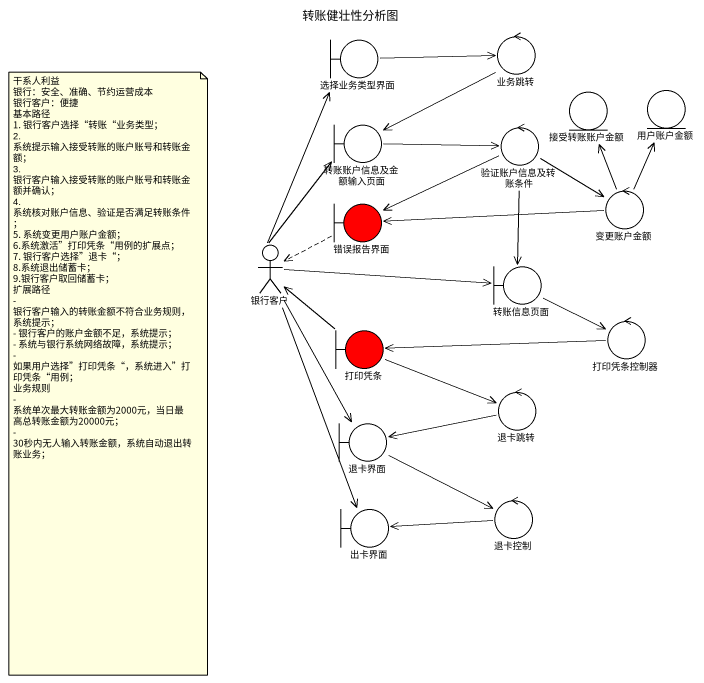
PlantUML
@startuml
title 转账健壮性分析图
boundary 选择业务类型界面
control 业务跳转
entity 接受转账账户金额
entity 用户账户金额
boundary 转账账户信息及金额输入页面
control 验证账户信息及转账条件
boundary 错误报告界面 #FF0000
control 变更账户金额
actor 银行客户
boundary 转账信息页面
boundary 打印凭条 #FF0000
control 打印凭条控制器
control 退卡跳转
boundary 退卡界面
boundary 出卡界面
control 退卡控制
选择业务类型界面 -right-> 业务跳转
业务跳转 --> 转账账户信息及金额输入页面
转账账户信息及金额输入页面 -right-> 验证账户信息及转账条件
验证账户信息及转账条件 -left-> 错误报告界面
验证账户信息及转账条件 -right-> 变更账户金额
验证账户信息及转账条件 --> 转账信息页面
错误报告界面 .left.> 银行客户
变更账户金额 -up-> 接受转账账户金额
变更账户金额 -up-> 用户账户金额
变更账户金额 -left-> 错误报告界面
银行客户 -up-> 选择业务类型界面
银行客户 -up-> 转账账户信息及金额输入页面
银行客户 -right-> 转账信息页面
银行客户 <-- 打印凭条
银行客户 --> 退卡界面
银行客户 --> 出卡界面
转账信息页面 -right-> 打印凭条控制器
打印凭条 -right-> 退卡跳转
打印凭条控制器 -left-> 打印凭条
退卡跳转 -left-> 退卡界面
退卡界面 -right-> 退卡控制
退卡控制 -left-> 出卡界面
note as N1
  干系人利益
  银行：安全、准确、节约运营成本
  银行客户：便捷
  基本路径
  1. 银行客户选择“转账“业务类型；
  2. 系统提示输入接受转账的账户账号和转账金额；
  3. 银行客户输入接受转账的账户账号和转账金额并确认；
  4. 系统核对账户信息、验证是否满足转账条件；
  5. 系统变更用户账户金额；
  6.系统激活”打印凭条“用例的扩展点；
  7. 银行客户选择”退卡“；
  8.系统退出储蓄卡；
  9.银行客户取回储蓄卡；
  扩展路径
  - 银行客户输入的转账金额不符合业务规则，系统提示；
  - 银行客户的账户金额不足，系统提示；
  - 系统与银行系统网络故障，系统提示；
  - 如果用户选择”打印凭条“，系统进入”打印凭条“用例；
  业务规则
  - 系统单次最大转账金额为2000元，当日最高总转账金额为20000元；
  - 30秒内无人输入转账金额，系统自动退出转账业务；
end note
@enduml
